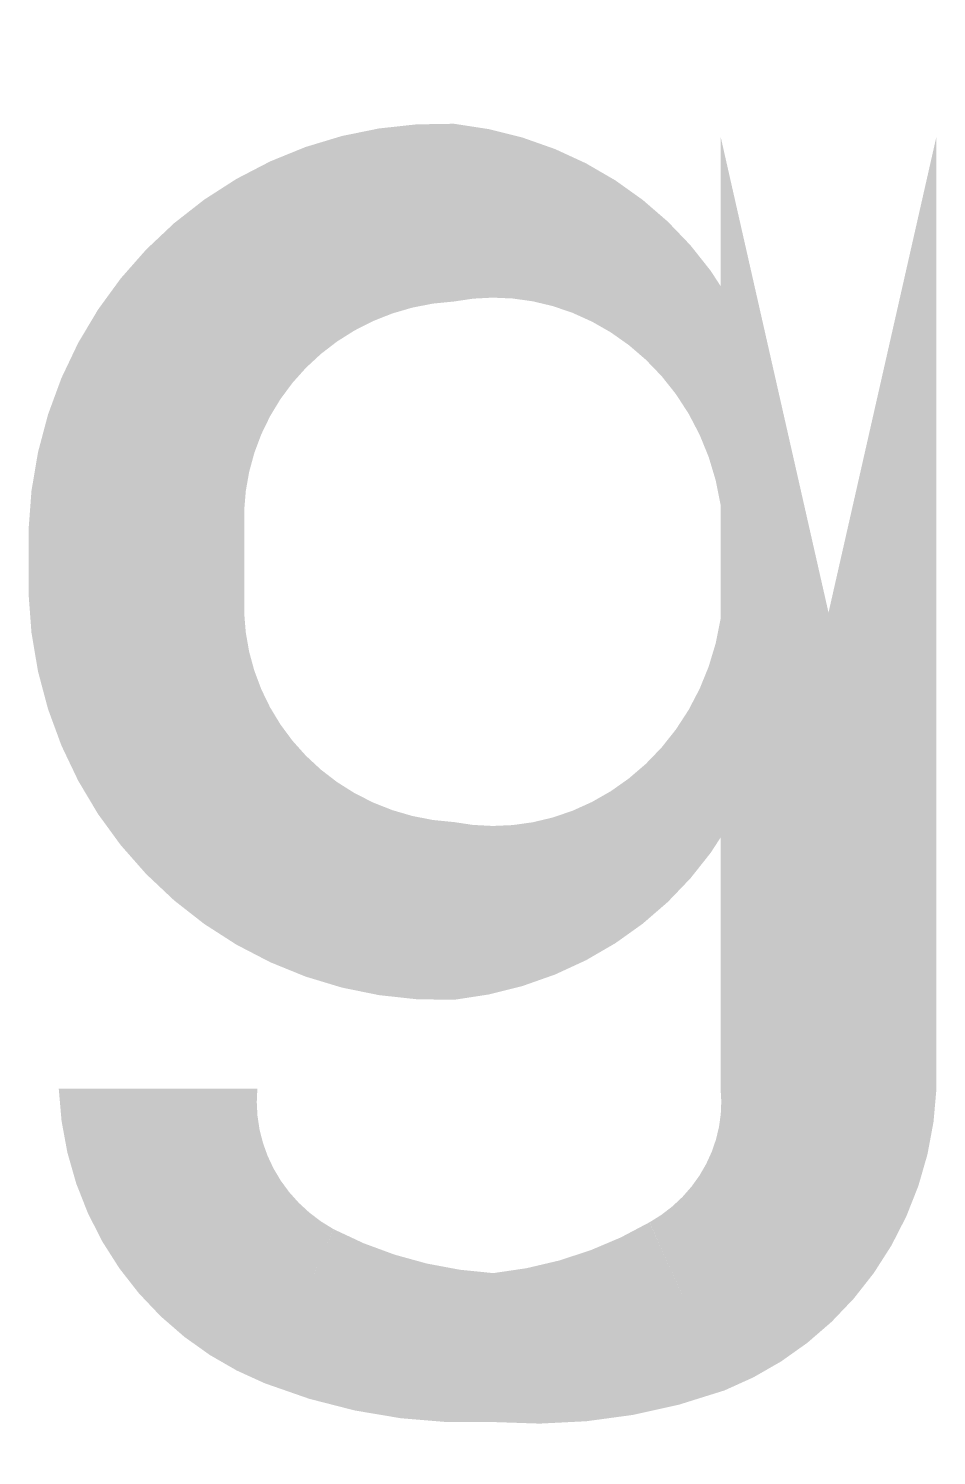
# Model space of a CAD drawing. Extents: x 0 to 0.71, y -0.32 to 0.8.
import ezdxf

# ---------------------------------------------------------------- set-up
doc = ezdxf.new("R2010")
doc.units = 0
doc.layers.get('0').update_dxf_attribs({"linetype": 'CONTINUOUS'})

msp = doc.modelspace()

# ---------------------------------------------------------------- linework, layer by layer
at = {"color": 0, "const_width": 0.17}
msp.add_lwpolyline([(0.63, 0.72), (0.63, -0.03)], close=True, dxfattribs=at)
at = {"color": 0}
for points in [[(0.565, 0.43, 0.04, 0.14, 0.414214), (0.335, 0.66, 0.14, 0.17, 0.414214), (0.085, 0.41, 0.17, 0.17, 0.414214)], [(0.565, 0.34, 0.04, 0.14, -0.414214), (0.335, 0.11, 0.14, 0.17, -0.414214), (0.085, 0.36, 0.17, 0.17, -0.414214)], [(0.366, -0.2339, 0.1173, 0.1329, -0.105104), (0.2133, -0.2014, 0.1329, 0.1564, -0.296213), (0.102, -0.03, 0.1564, 0.1564, -0.296213)], [(0.366, -0.2339, 0.1173, 0.145, 0.105104), (0.5186, -0.2014, 0.145, 0.17, 0.296213), (0.63, -0.03, 0.1564, 0.1564, 0.296213)]]:
    msp.add_lwpolyline(points, format="xyseb", dxfattribs=at)
at = {"color": 0, "const_width": 0.17}
msp.add_lwpolyline([(0.085, 0.36), (0.085, 0.41)], dxfattribs=at)

doc.saveas('drawing.dxf')
